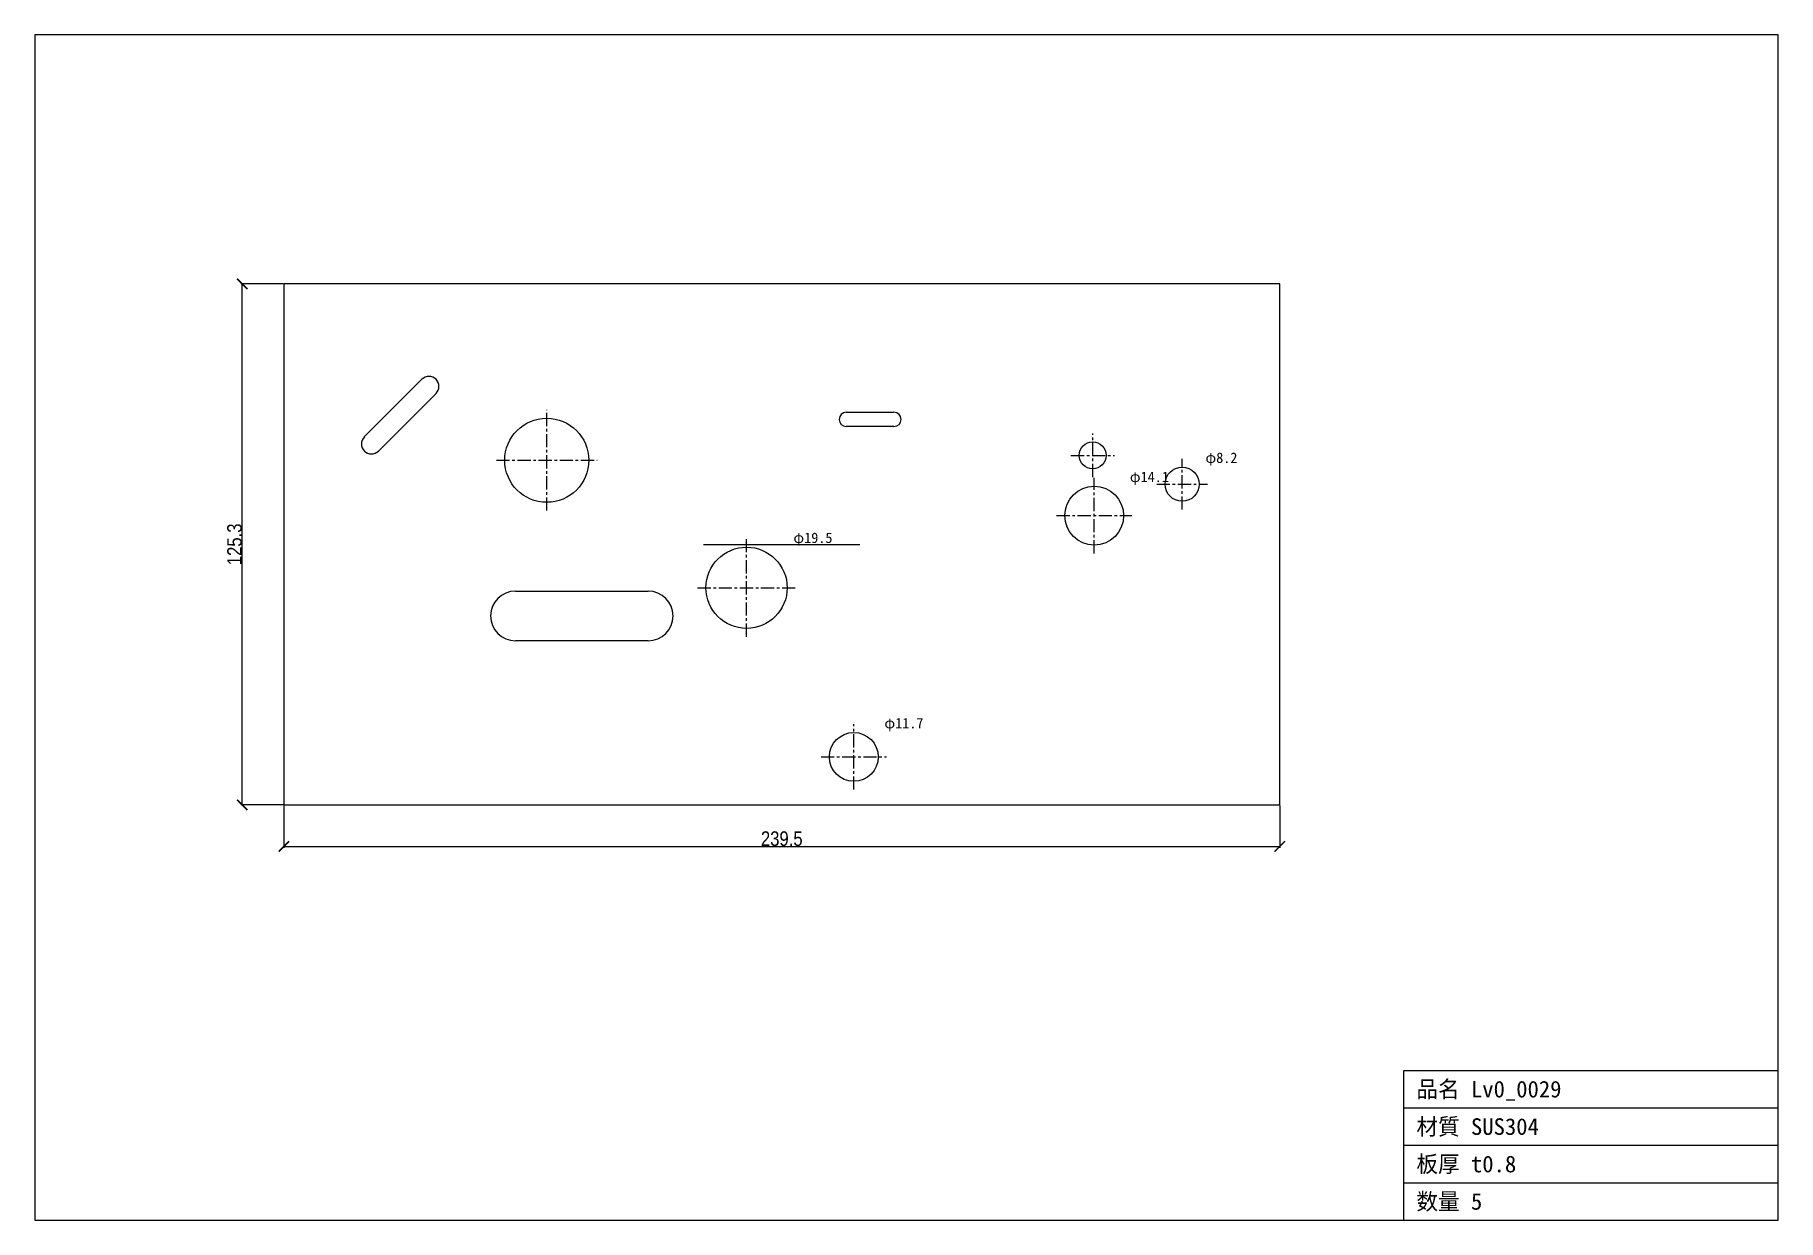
# Model space of a CAD drawing. Header units: millimetres. Extents: x -60 to 359, y -100 to 185.
import ezdxf

# ---------------------------------------------------------------- set-up
doc = ezdxf.new("R2010")
doc.units = ezdxf.units.MM
doc.linetypes.add('CENTER', pattern=[5.08, 3.175, -0.635, 0.635, -0.635])
for name, color, linetype in [('CENTER', 7, 'Continuous'), ('CUT', 7, 'Continuous'), ('DIM', 7, 'Continuous'), ('FRAME', 7, 'Continuous'), ('MARK', 7, 'Continuous'), ('TEXT', 7, 'Continuous')]:
    doc.layers.add(name, color=color, linetype=linetype)
doc.styles.add('OpenSansCondensed-Light', font='OpenSansCondensed-Light.ttf')
doc.dimstyles.new('EZDXF', dxfattribs={"dimtxt": 0.25, "dimasz": 0.175, "dimexe": 0.375, "dimexo": 0.125, "dimgap": 0.1, "dimtad": 1, "dimlfac": 100, "dimzin": 12, "dimdsep": 46, "dimtxsty": 'OpenSansCondensed-Light', "dimblk": 'ARCHTICK', "dimcen": 2.5, "dimazin": 3, "dimtfac": 0.5, "dimtmove": 2, "dimatfit": 3})

# ---------------------------------------------------------------- blocks, each defined once
blk = doc.blocks.new('_ARCHTICK')
at = {"color": 0, "linetype": 'BYBLOCK', "const_width": 0.15}
blk.add_lwpolyline([(-0.5, -0.5), (0.5, 0.5)], dxfattribs=at)

msp = doc.modelspace()

# ---------------------------------------------------------------- linework, layer by layer
at = {"layer": 'CENTER', "color": 1, "linetype": 'CENTER'}
for p, q in [((63.24, 70.76), (63.24, 95)), ((194.54, 78.82), (194.54, 89.3)), ((189.3, 84.06), (199.78, 84.06)), ((51.12, 82.88), (75.36, 82.88)), ((216.05, 71.01), (216.05, 83.23)), ((194.91, 60.49), (194.91, 78.63)), ((209.94, 77.12), (222.16, 77.12)), ((185.84, 69.56), (203.98, 69.56)), ((111.29, 40.44), (111.29, 63.98)), ((99.52, 52.21), (123.06, 52.21)), ((137.08, 3.67), (137.08, 19.4)), ((129.22, 11.53), (144.95, 11.53))]:
    msp.add_line(p, q, dxfattribs=at)
at = {"layer": 'CUT'}
for p, q in [((239.52, 125.31), (0, 125.31)), ((0, 125.31), (0, 0)), ((239.52, 0), (239.52, 125.31)), ((19.36, 88.49), (33.21, 102.35)), ((36.61, 98.94), (22.76, 85.09)), ((135.27, 94.41), (146.75, 94.41)), ((146.75, 91), (135.27, 91)), ((55.7, 51.41), (87.63, 51.41)), ((87.63, 39.45), (55.7, 39.45)), ((0, 0), (239.52, 0))]:
    msp.add_line(p, q, dxfattribs=at)
for centre, radius in [((63.24, 82.88), 10.12), ((194.54, 84.06), 3.24), ((216.05, 77.12), 4.11), ((194.91, 69.56), 7.07), ((111.29, 52.21), 9.77), ((137.08, 11.53), 5.87)]:
    msp.add_circle(centre, radius, dxfattribs=at)
for centre, radius, start, end in [((34.91, 100.65), 2.4, -45, 135), ((135.27, 92.7), 1.71, 90, -90), ((146.75, 92.7), 1.71, -90, 90), ((21.06, 86.79), 2.4, 135, -45), ((55.7, 45.43), 5.98, 90, -90), ((87.63, 45.43), 5.98, -90, 90)]:
    msp.add_arc(centre, radius, start, end, dxfattribs=at)
at = {"layer": 'FRAME'}
for p, q in [((359.4, 185.19), (-59.88, 185.19)), ((-59.88, 185.19), (-59.88, -99.88)), ((359.4, -99.88), (359.4, 185.19)), ((269.4, -99.88), (269.4, -63.88)), ((269.4, -63.88), (359.4, -63.88)), ((269.4, -72.88), (359.4, -72.88)), ((269.4, -81.88), (359.4, -81.88)), ((269.4, -90.88), (359.4, -90.88)), ((-59.88, -99.88), (359.4, -99.88))]:
    msp.add_line(p, q, dxfattribs=at)
at = {"layer": 'MARK'}
msp.add_line((100.96, 62.65), (138.56, 62.65), dxfattribs=at)

# ---------------------------------------------------------------- texts
at = {"layer": 'TEXT'}
for s, height, p in [('φ8.2', 2.5, (221.66, 82.23)), ('φ14.1', 2.5, (203.48, 77.63)), ('φ19.5', 2.5, (122.56, 62.98)), ('φ11.7', 2.5, (144.45, 18.4)), ('品名 Lv0_0029', 4, (272.4, -70.38)), ('材質 SUS304', 4, (272.4, -79.38)), ('板厚 t0.8', 4, (272.4, -88.38)), ('数量 5', 4, (272.4, -97.38))]:
    msp.add_text(s, height=height, dxfattribs=at).set_placement(p)

# ---------------------------------------------------------------- dimensions: what is measured, and where the dimension line sits
at = {"layer": 'DIM'}
msp.add_linear_dim(base=(-10, 0), p1=(0, 0), p2=(0, 125.31), angle=90, dimstyle='EZDXF', override={"dimtxt": 3.5, "dimasz": 2.5, "dimdec": 1, "dimlfac": 1}, dxfattribs=at).render()
msp.add_linear_dim(base=(0, -10), p1=(0, 0), p2=(239.52, 0), dimstyle='EZDXF', override={"dimtxt": 3.5, "dimasz": 2.5, "dimdec": 1, "dimlfac": 1}, dxfattribs=at).render()

doc.saveas('drawing.dxf')
